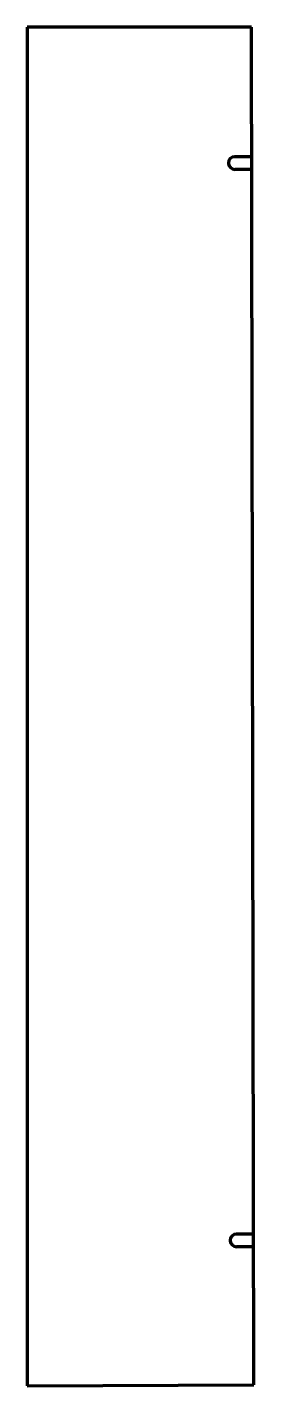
# Model space of a CAD drawing. Header units: inches. Extents: x 0 to 13.3, y 0 to 80.
import ezdxf

# ---------------------------------------------------------------- set-up
doc = ezdxf.new("R2010")
doc.units = ezdxf.units.IN
doc.header["$MEASUREMENT"] = 0
doc.layers.add('1', color=7, linetype='Continuous')

msp = doc.modelspace()

# ---------------------------------------------------------------- linework, layer by layer
at = {"color": 7, "lineweight": 90}
for p, q in [((0, 80), (0, 0)), ((13.188, 80), (0, 80)), ((13.312, 0.062), (13.188, 80)), ((0, 0), (13.312, 0.062))]:
    msp.add_line(p, q, dxfattribs=at)
at = {"layer": '1', "color": 7, "lineweight": 90}
for p, q in [((13.199, 72.375), (12.199, 72.373)), ((13.201, 71.625), (12.201, 71.623)), ((13.299, 8.937), (12.299, 8.936)), ((13.3, 8.188), (12.3, 8.186))]:
    msp.add_line(p, q, dxfattribs=at)
for centre in [(12.2, 71.998), (12.299, 8.561)]:
    msp.add_arc(centre, 0.375, 90.08959, 270.08959, dxfattribs=at)

doc.saveas('drawing.dxf')
